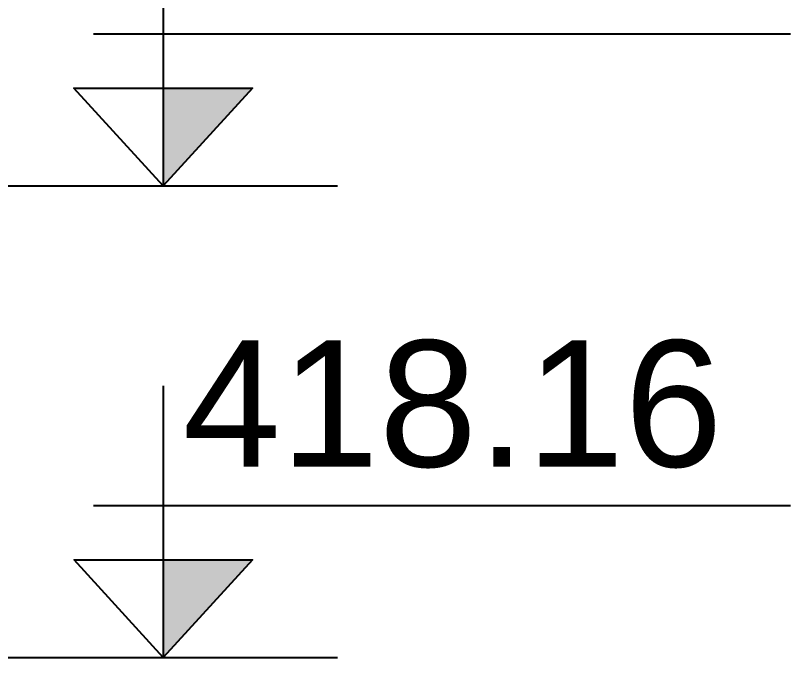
# Model space of a CAD drawing. Header units: inches. Extents: x 444671 to 463716, y 1783086 to 1794968.
# Drawn here: x 456446.57 to 456471.09, y 1787456.51 to 1787476.84 of the extents above; entities that cross this region are included whole.
import ezdxf
from ezdxf.enums import TextEntityAlignment as Align

# ---------------------------------------------------------------- set-up
doc = ezdxf.new("R2010")
doc.units = ezdxf.units.IN
doc.header["$MEASUREMENT"] = 0
doc.layers.add('Khung_bang', color=140, linetype='Continuous')
doc.layers.add('Text', color=3, linetype='Continuous')
doc.styles.add('VNARIAL', font='')
doc.styles.get('VNARIAL').set_extended_font_data('.VnArial')

# ---------------------------------------------------------------- blocks, each defined once
blk = doc.blocks.new('CD2')
at = {"layer": 'Khung_bang'}
blk.add_hatch(color=256, dxfattribs=at).paths.add_polyline_path([(0, 1.4), (0, 0), (1.281, 1.4)])
at = {"layer": 'Khung_bang', "ltscale": 29}
for p, q in [((0, 3.9), (0, 0)), ((9, 2.175), (-1, 2.175))]:
    blk.add_line(p, q, dxfattribs=at)
at = {"layer": 'Khung_bang'}
blk.add_line((-2.5, 0), (2.5, 0), dxfattribs=at)
blk.add_lwpolyline([(0, 0), (-1.281, 1.4), (1.281, 1.4)], close=True, dxfattribs=at)

msp = doc.modelspace()

# ---------------------------------------------------------------- block references
at = {"layer": 'Text', "linetype": 'ByBlock', "xscale": 2.205000000016298, "yscale": 2.205000000074506, "zscale": 2.205}
for p in [(456451.2465, 1787471.4451), (456451.2481, 1787456.515)]:
    msp.add_blockref('CD2', p, dxfattribs=at)

# ---------------------------------------------------------------- texts
at = {"layer": 'Text', "linetype": 'ByBlock', "style": 'VNARIAL'}
msp.add_text('418.16', height=4, dxfattribs=at).set_placement((456451.8556, 1787464.5524), align=Align.MIDDLE_LEFT)

doc.saveas('drawing.dxf')
